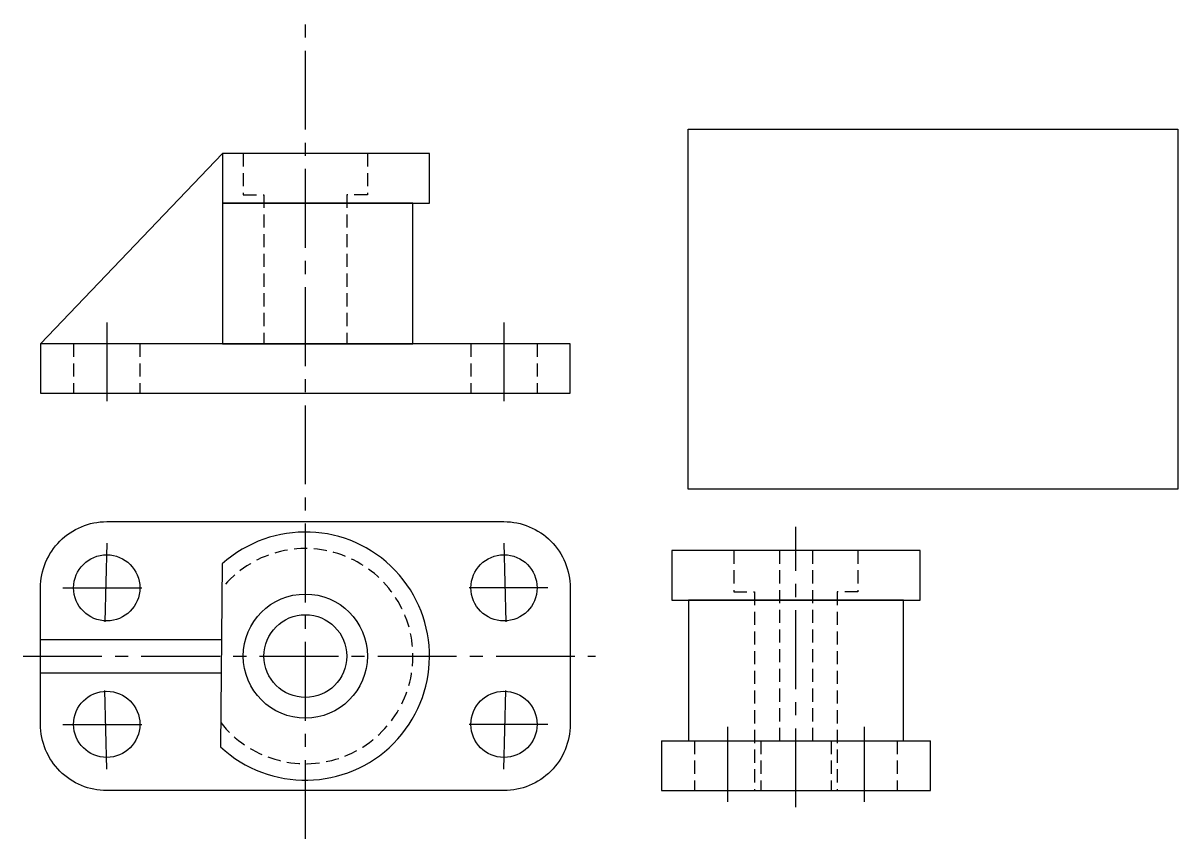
# Model space of a CAD drawing. Header units: millimetres. Extents: x -4 to 275, y -108 to 89.
import ezdxf

# ---------------------------------------------------------------- set-up
doc = ezdxf.new("R2010")
doc.units = ezdxf.units.MM
doc.linetypes.add('CENTER2', pattern=[28.575, 19.05, -3.175, 3.175, -3.175])
doc.linetypes.add('HIDDEN2', pattern=[4.7625, 3.175, -1.5875])
picture_1 = doc.add_image_def('image1.png', size_in_pixel=(650, 478))

msp = doc.modelspace()

# ---------------------------------------------------------------- linework, layer by layer
at = {"linetype": 'CENTER2'}
for p, q in [((64, -107.7), (64, 89.49)), ((16, 17.13), (16, -4.81)), ((112, 17.13), (112, -4.81)), ((182.56, -100.05), (182.56, -32.29)), ((16, -36.21), (15.51, -57.45)), ((112, -36.21), (112.49, -57.45)), ((5.39, -47.02), (26.86, -47.02)), ((122.61, -47.02), (101.14, -47.02)), ((-4.22, -63.52), (134.09, -63.52)), ((16, -90.84), (15.51, -69.6)), ((112, -90.84), (112.49, -69.6)), ((5.39, -80.02), (26.86, -80.02)), ((122.61, -80.02), (101.14, -80.02)), ((166.06, -80.6), (166.06, -98.73)), ((199.06, -80.6), (199.06, -98.73))]:
    msp.add_line(p, q, dxfattribs=at)
for p, q in [((44, 58), (0, 12)), ((64, 58), (49, 58)), ((64, 58), (49, 58)), ((43.9, -41.25), (43.49, -85.42)), ((0, -59.52), (43.73, -59.52)), ((0, -67.52), (43.73, -67.52)), ((150.06, -84.02), (215.06, -84.02))]:
    msp.add_line(p, q)
at = {"linetype": 'HIDDEN2'}
for p, q in [((49, 58), (49, 48)), ((79, 58), (79, 48)), ((49, 48), (54, 48)), ((54, 48), (54, 12)), ((79, 48), (74, 48)), ((74, 48), (74, 12)), ((8, 12), (8, 0)), ((24, 12), (24, 0)), ((104, 12), (104, 0)), ((120, 12), (120, 0)), ((167.56, -38.02), (167.56, -48.02)), ((178.56, -38.02), (178.56, -84.02)), ((186.56, -38.02), (186.56, -84.02)), ((197.56, -38.02), (197.56, -48.02)), ((167.56, -48.02), (172.56, -48.02)), ((172.56, -48.02), (172.56, -96.02)), ((197.56, -48.02), (192.56, -48.02)), ((192.56, -48.02), (192.56, -96.02)), ((158.06, -84.02), (158.06, -96.02)), ((174.06, -84.02), (174.06, -96.02)), ((191.06, -84.02), (191.06, -96.02)), ((207.06, -84.02), (207.06, -96.02))]:
    msp.add_line(p, q, dxfattribs=at)
for points in [[(44, 46), (94, 46), (94, 58), (44, 58)], [(44, 12), (90, 12), (90, 46), (44, 46)], [(0, 0), (128, 0), (128, 12), (0, 12)], [(152.56, -50.02), (212.56, -50.02), (212.56, -38.02), (152.56, -38.02)], [(156.56, -84.02), (208.56, -84.02), (208.56, -50.02), (156.56, -50.02)]]:
    msp.add_lwpolyline(points, close=True)
msp.add_lwpolyline([(16, -31.02), (112, -31.02, -0.414214), (128, -47.02), (128, -80.02, -0.414214), (112, -96.02), (16, -96.02, -0.414214), (0, -80.02), (0, -47.02, -0.414214)], format="xyb", close=True)
msp.add_lwpolyline([(150.06, -84.02), (150.06, -96.02), (215.06, -96.02), (215.06, -84.02)])
for centre, radius in [((16, -47.02), 8), ((112, -47.02), 8), ((64, -63.52), 15), ((64, -63.52), 10), ((16, -80.02), 8), ((112, -80.02), 8)]:
    msp.add_circle(centre, radius)
msp.add_arc((64, -63.52), 30, 226.8696, 132.0564)
msp.add_arc((64, -63.52), 26, 218.1187, 140.8072, dxfattribs=at)

# ---------------------------------------------------------------- pictures from other files: only their frames are drawn
image = msp.add_image(picture_1, insert=(156.55, -23.15), size_in_units=(118.33, 87.02))
image.dxf.flags = 7

doc.saveas('drawing.dxf')
